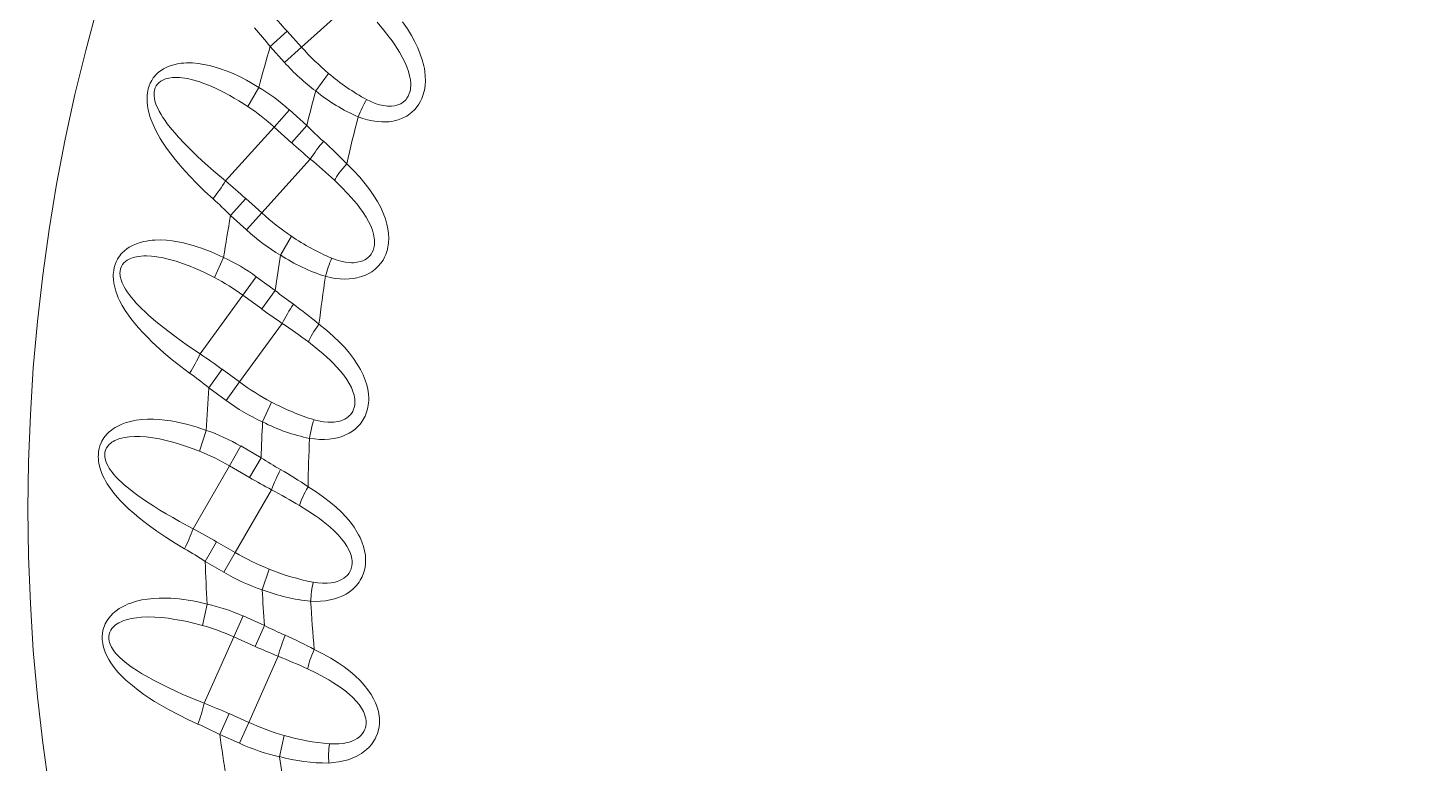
# Model space of a CAD drawing. Extents: x 407 to 920, y -71 to 445.
# Drawn here: x 854.07 to 879.11, y 174.95 to 188.11 of the extents above; entities that cross this region are included whole.
import ezdxf

# ---------------------------------------------------------------- set-up
doc = ezdxf.new("R2010")
doc.units = 0
doc.header["$LTSCALE"] = 7
doc.header["$MEASUREMENT"] = 0
doc.layers.add('8', color=250, linetype='CONTINUOUS', lineweight=15)

msp = doc.modelspace()

# ---------------------------------------------------------------- linework, layer by layer
at = {"layer": '8', "ltscale": 0.032425}
for p, q in [((858.963, 187.766), (859.927, 188.634)), ((858.252, 184.799), (859.12, 185.762)), ((857.855, 181.773), (858.617, 182.822)), ((857.776, 178.722), (858.425, 179.845)), ((858.017, 175.679), (858.545, 176.864))]:
    msp.add_line(p, q, dxfattribs=at)
at = {"layer": '8', "ltscale": 0.010249}
for p, q in [((858.402, 187.778), (858.706, 188.052)), ((858.659, 187.492), (858.963, 187.766)), ((858.746, 186.641), (858.471, 186.336)), ((859.057, 186.361), (858.782, 186.056)), ((857.692, 184.751), (857.967, 185.056)), ((858.153, 183.657), (857.912, 183.325)), ((858.492, 183.411), (858.251, 183.079)), ((857.614, 181.441), (857.855, 181.773)), ((857.876, 180.627), (857.671, 180.272)), ((858.239, 180.417), (858.034, 180.062)), ((857.239, 178.559), (857.444, 178.914)), ((857.571, 178.367), (857.776, 178.722)), ((857.917, 177.584), (857.75, 177.21)), ((858.299, 177.414), (858.133, 177.039)), ((857.499, 175.461), (857.666, 175.836)), ((857.85, 175.305), (858.017, 175.679))]:
    msp.add_line(p, q, dxfattribs=at)
at = {"layer": '8', "ltscale": 0.009607}
for p, q in [((858.706, 188.052), (858.963, 187.766)), ((858.402, 187.778), (858.659, 187.492)), ((857.692, 184.751), (857.978, 184.494)), ((857.544, 181.999), (857.855, 181.773)), ((857.444, 178.914), (857.776, 178.722)), ((857.239, 178.559), (857.571, 178.367)), ((857.666, 175.836), (858.017, 175.679)), ((857.499, 175.461), (857.85, 175.305))]:
    msp.add_line(p, q, dxfattribs=at)
at = {"layer": '8', "ltscale": 0.009748}
for p, q in [((859.217, 186.981), (859.447, 187.296)), ((858.586, 184.044), (858.782, 184.381)), ((858.266, 181.057), (858.426, 181.413)), ((858.26, 178.053), (858.381, 178.424)), ((858.568, 175.065), (858.65, 175.446))]:
    msp.add_line(p, q, dxfattribs=at)
at = {"layer": '8', "ltscale": 0.009814}
for p, q in [((858.199, 187.044), (858.002, 186.704)), ((857.567, 184), (857.408, 183.641)), ((857.272, 177.798), (857.191, 177.414))]:
    msp.add_line(p, q, dxfattribs=at)
at = {"layer": '8', "ltscale": 0.010461}
for p, q in [((859.057, 186.361), (858.746, 186.641)), ((858.782, 186.056), (858.471, 186.336)), ((858.492, 183.411), (858.153, 183.657)), ((858.239, 180.417), (857.876, 180.627)), ((858.034, 180.062), (857.671, 180.272))]:
    msp.add_line(p, q, dxfattribs=at)
at = {"layer": '8', "ltscale": 0.032487}
for p, q in [((857.602, 185.371), (858.471, 186.336)), ((857.149, 182.274), (857.912, 183.325)), ((857.021, 179.146), (857.671, 180.272)), ((857.222, 176.023), (857.75, 177.21))]:
    msp.add_line(p, q, dxfattribs=at)
at = {"layer": '8', "ltscale": 0.009608}
for p, q in [((857.967, 185.056), (858.252, 184.799)), ((857.303, 181.667), (857.614, 181.441))]:
    msp.add_line(p, q, dxfattribs=at)
at = {"layer": '8', "ltscale": 0.01025}
for p, q in [((857.978, 184.494), (858.252, 184.799)), ((857.303, 181.667), (857.544, 181.999))]:
    msp.add_line(p, q, dxfattribs=at)
at = {"layer": '8', "ltscale": 0.010462}
for p, q in [((858.251, 183.079), (857.912, 183.325)), ((858.299, 177.414), (857.917, 177.584)), ((858.133, 177.039), (857.75, 177.21))]:
    msp.add_line(p, q, dxfattribs=at)
at = {"layer": '8', "ltscale": 0.009813}
msp.add_line((857.257, 180.907), (857.136, 180.533), dxfattribs=at)
at = {"layer": '8'}
for points in [[(859.978, 186.519), (860.06, 186.49), (860.146, 186.464), (860.233, 186.445), (860.319, 186.432), (860.398, 186.426), (860.47, 186.426), (860.535, 186.431), (860.58, 186.437), (860.621, 186.445), (860.692, 186.464), (860.755, 186.487), (860.809, 186.512), (860.846, 186.533), (860.879, 186.554), (860.91, 186.577), (860.939, 186.6), (860.989, 186.649), (861.033, 186.701), (861.065, 186.748), (861.093, 186.796), (861.116, 186.845), (861.131, 186.882), (861.143, 186.919), (861.154, 186.958), (861.163, 186.998), (861.175, 187.078), (861.18, 187.16), (861.179, 187.245), (861.17, 187.331), (861.162, 187.381), (861.152, 187.432), (861.125, 187.536), (861.09, 187.643), (861.046, 187.751), (860.993, 187.863), (860.931, 187.976), (860.86, 188.092), (860.773, 188.219)], [(860.127, 186.828), (860.203, 186.792), (860.282, 186.759), (860.359, 186.735), (860.429, 186.719), (860.467, 186.713), (860.501, 186.71), (860.538, 186.708), (860.572, 186.709), (860.625, 186.715), (860.67, 186.725), (860.708, 186.739), (860.741, 186.754), (860.763, 186.767), (860.783, 186.781), (860.817, 186.812), (860.834, 186.83), (860.849, 186.85), (860.874, 186.891), (860.893, 186.934), (860.906, 186.979), (860.912, 187.01), (860.916, 187.041), (860.918, 187.075), (860.918, 187.109), (860.913, 187.18), (860.899, 187.254), (860.877, 187.332), (860.849, 187.412), (860.812, 187.497), (860.767, 187.586), (860.715, 187.678), (860.675, 187.742), (860.632, 187.808), (860.584, 187.876), (860.532, 187.947), (860.431, 188.076), (860.317, 188.211)], [(857.379, 185.051), (857.234, 185.184), (857.093, 185.321), (856.958, 185.461), (856.829, 185.605), (856.766, 185.678), (856.704, 185.753), (856.624, 185.855), (856.548, 185.959), (856.475, 186.067), (856.435, 186.131), (856.397, 186.197), (856.349, 186.287), (856.305, 186.379), (856.267, 186.475), (856.25, 186.525), (856.235, 186.576), (856.218, 186.646), (856.205, 186.717), (856.198, 186.79), (856.197, 186.867), (856.2, 186.906), (856.204, 186.946), (856.21, 186.983), (856.219, 187.02), (856.235, 187.072), (856.256, 187.123), (856.281, 187.17), (856.31, 187.215), (856.332, 187.243), (856.355, 187.269), (856.379, 187.294), (856.405, 187.317), (856.448, 187.349), (856.493, 187.378), (856.54, 187.403), (856.576, 187.419), (856.613, 187.433), (856.677, 187.452), (856.743, 187.467), (856.809, 187.477), (856.857, 187.481), (856.905, 187.483), (856.958, 187.484), (857.011, 187.482), (857.113, 187.473), (857.214, 187.458), (857.315, 187.436), (857.415, 187.41), (857.515, 187.379), (857.613, 187.343), (857.682, 187.315), (857.751, 187.286), (857.826, 187.251), (857.9, 187.214), (857.976, 187.174), (858.051, 187.132), (858.199, 187.044)], [(857.602, 185.371), (857.393, 185.547), (857.288, 185.64), (857.185, 185.733), (857.091, 185.821), (856.999, 185.91), (856.875, 186.034), (856.757, 186.16), (856.699, 186.224), (856.644, 186.289), (856.56, 186.396), (856.521, 186.45), (856.483, 186.505), (856.448, 186.561), (856.416, 186.617), (856.394, 186.661), (856.373, 186.706), (856.358, 186.744), (856.346, 186.783), (856.332, 186.84), (856.324, 186.898), (856.324, 186.926), (856.325, 186.955), (856.332, 186.997), (856.344, 187.037), (856.363, 187.073), (856.387, 187.106), (856.414, 187.133), (856.444, 187.157), (856.478, 187.176), (856.502, 187.187), (856.527, 187.196), (856.558, 187.206), (856.59, 187.213), (856.651, 187.221), (856.692, 187.224), (856.734, 187.224), (856.78, 187.222), (856.828, 187.217), (856.919, 187.203), (857.011, 187.183), (857.123, 187.151), (857.235, 187.111), (857.347, 187.066), (857.458, 187.016), (857.568, 186.961), (857.678, 186.902), (857.76, 186.855), (857.841, 186.806), (858.002, 186.704)], [(859.392, 183.664), (859.476, 183.643), (859.564, 183.627), (859.653, 183.617), (859.739, 183.613), (859.819, 183.616), (859.891, 183.623), (859.955, 183.635), (859.998, 183.646), (860.038, 183.658), (860.108, 183.684), (860.167, 183.713), (860.219, 183.744), (860.253, 183.768), (860.284, 183.793), (860.313, 183.819), (860.338, 183.845), (860.384, 183.899), (860.422, 183.955), (860.449, 184.005), (860.471, 184.056), (860.489, 184.107), (860.5, 184.145), (860.509, 184.184), (860.515, 184.224), (860.52, 184.265), (860.524, 184.345), (860.52, 184.428), (860.51, 184.511), (860.492, 184.596), (860.479, 184.645), (860.464, 184.695), (860.426, 184.796), (860.38, 184.898), (860.324, 185.001), (860.26, 185.106), (860.187, 185.213), (860.104, 185.321), (860.005, 185.438), (859.895, 185.557), (859.772, 185.677)], [(859.508, 183.987), (859.586, 183.959), (859.668, 183.935), (859.748, 183.918), (859.82, 183.91), (859.857, 183.908), (859.891, 183.908), (859.929, 183.911), (859.962, 183.915), (860.014, 183.927), (860.058, 183.942), (860.095, 183.959), (860.126, 183.978), (860.146, 183.993), (860.165, 184.009), (860.196, 184.043), (860.211, 184.063), (860.224, 184.084), (860.244, 184.128), (860.258, 184.173), (860.267, 184.219), (860.269, 184.25), (860.27, 184.282), (860.269, 184.315), (860.265, 184.349), (860.252, 184.419), (860.231, 184.491), (860.201, 184.566), (860.164, 184.644), (860.119, 184.724), (860.065, 184.807), (860.003, 184.894), (859.957, 184.953), (859.907, 185.014), (859.852, 185.077), (859.794, 185.142), (859.68, 185.259), (859.552, 185.382)], [(856.96, 181.932), (856.802, 182.05), (856.648, 182.171), (856.499, 182.296), (856.355, 182.425), (856.285, 182.492), (856.216, 182.56), (856.126, 182.653), (856.039, 182.749), (855.955, 182.848), (855.909, 182.908), (855.864, 182.969), (855.807, 183.053), (855.754, 183.141), (855.706, 183.232), (855.683, 183.28), (855.663, 183.33), (855.639, 183.397), (855.619, 183.467), (855.604, 183.539), (855.595, 183.615), (855.593, 183.654), (855.594, 183.694), (855.596, 183.732), (855.601, 183.769), (855.611, 183.823), (855.627, 183.875), (855.647, 183.925), (855.671, 183.973), (855.689, 184.003), (855.71, 184.031), (855.731, 184.058), (855.754, 184.084), (855.794, 184.121), (855.836, 184.154), (855.88, 184.184), (855.914, 184.203), (855.949, 184.221), (856.011, 184.247), (856.075, 184.268), (856.14, 184.285), (856.187, 184.295), (856.235, 184.302), (856.287, 184.308), (856.34, 184.312), (856.442, 184.314), (856.545, 184.309), (856.647, 184.298), (856.75, 184.282), (856.852, 184.261), (856.953, 184.236), (857.025, 184.216), (857.097, 184.194), (857.175, 184.167), (857.252, 184.138), (857.332, 184.106), (857.411, 184.073), (857.567, 184)], [(857.149, 182.274), (856.922, 182.427), (856.808, 182.508), (856.696, 182.59), (856.593, 182.668), (856.492, 182.746), (856.357, 182.857), (856.225, 182.97), (856.162, 183.028), (856.1, 183.087), (856.005, 183.184), (855.96, 183.234), (855.917, 183.285), (855.877, 183.336), (855.839, 183.389), (855.812, 183.431), (855.787, 183.473), (855.768, 183.51), (855.752, 183.547), (855.732, 183.602), (855.718, 183.659), (855.715, 183.687), (855.713, 183.715), (855.715, 183.758), (855.724, 183.799), (855.738, 183.837), (855.759, 183.873), (855.783, 183.903), (855.811, 183.929), (855.842, 183.952), (855.865, 183.965), (855.889, 183.977), (855.919, 183.99), (855.95, 184), (856.009, 184.014), (856.05, 184.021), (856.091, 184.026), (856.138, 184.029), (856.186, 184.029), (856.278, 184.025), (856.371, 184.014), (856.486, 183.994), (856.602, 183.966), (856.717, 183.933), (856.833, 183.895), (856.949, 183.852), (857.064, 183.804), (857.15, 183.766), (857.236, 183.726), (857.408, 183.641)], [(859.107, 180.763), (859.193, 180.752), (859.282, 180.745), (859.372, 180.744), (859.458, 180.749), (859.537, 180.76), (859.607, 180.775), (859.67, 180.793), (859.712, 180.808), (859.751, 180.825), (859.817, 180.858), (859.873, 180.893), (859.921, 180.93), (859.953, 180.957), (859.981, 180.985), (860.007, 181.014), (860.03, 181.042), (860.069, 181.101), (860.101, 181.161), (860.123, 181.213), (860.14, 181.266), (860.152, 181.319), (860.159, 181.358), (860.163, 181.397), (860.166, 181.438), (860.166, 181.479), (860.162, 181.559), (860.15, 181.641), (860.13, 181.723), (860.104, 181.805), (860.086, 181.853), (860.065, 181.901), (860.017, 181.997), (859.961, 182.094), (859.895, 182.191), (859.82, 182.289), (859.736, 182.387), (859.642, 182.485), (859.531, 182.592), (859.409, 182.698), (859.275, 182.805)], [(859.188, 181.097), (859.27, 181.077), (859.354, 181.062), (859.435, 181.053), (859.507, 181.052), (859.544, 181.055), (859.578, 181.059), (859.615, 181.065), (859.648, 181.073), (859.698, 181.09), (859.74, 181.109), (859.775, 181.13), (859.804, 181.152), (859.823, 181.17), (859.84, 181.187), (859.867, 181.224), (859.88, 181.246), (859.89, 181.268), (859.906, 181.313), (859.916, 181.36), (859.919, 181.407), (859.919, 181.438), (859.916, 181.469), (859.911, 181.503), (859.904, 181.536), (859.884, 181.604), (859.855, 181.674), (859.818, 181.745), (859.773, 181.818), (859.719, 181.893), (859.657, 181.971), (859.586, 182.051), (859.534, 182.105), (859.478, 182.16), (859.417, 182.217), (859.352, 182.275), (859.227, 182.38), (859.087, 182.489)], [(856.87, 178.787), (856.7, 178.887), (856.534, 178.992), (856.373, 179.101), (856.216, 179.214), (856.139, 179.273), (856.064, 179.333), (855.965, 179.416), (855.868, 179.503), (855.775, 179.593), (855.722, 179.648), (855.671, 179.704), (855.605, 179.781), (855.544, 179.863), (855.486, 179.949), (855.459, 179.994), (855.434, 180.041), (855.402, 180.106), (855.375, 180.173), (855.353, 180.243), (855.336, 180.318), (855.33, 180.357), (855.327, 180.396), (855.325, 180.434), (855.326, 180.472), (855.331, 180.526), (855.34, 180.58), (855.355, 180.632), (855.374, 180.682), (855.39, 180.713), (855.407, 180.744), (855.425, 180.773), (855.446, 180.801), (855.481, 180.842), (855.519, 180.879), (855.56, 180.913), (855.592, 180.936), (855.625, 180.958), (855.684, 180.99), (855.745, 181.018), (855.808, 181.041), (855.854, 181.056), (855.901, 181.068), (855.952, 181.079), (856.004, 181.089), (856.106, 181.101), (856.208, 181.107), (856.311, 181.107), (856.415, 181.102), (856.518, 181.092), (856.622, 181.078), (856.696, 181.065), (856.769, 181.05), (856.849, 181.032), (856.929, 181.011), (857.012, 180.988), (857.095, 180.963), (857.257, 180.907)], [(857.021, 179.146), (856.78, 179.275), (856.658, 179.344), (856.538, 179.414), (856.428, 179.48), (856.319, 179.548), (856.173, 179.643), (856.03, 179.742), (855.961, 179.793), (855.894, 179.846), (855.789, 179.932), (855.739, 179.977), (855.691, 180.023), (855.645, 180.07), (855.602, 180.119), (855.571, 180.157), (855.542, 180.197), (855.52, 180.231), (855.499, 180.266), (855.473, 180.32), (855.454, 180.374), (855.447, 180.402), (855.443, 180.43), (855.441, 180.472), (855.445, 180.514), (855.455, 180.554), (855.472, 180.591), (855.493, 180.623), (855.518, 180.652), (855.547, 180.678), (855.568, 180.694), (855.591, 180.709), (855.619, 180.724), (855.649, 180.738), (855.706, 180.758), (855.746, 180.769), (855.787, 180.778), (855.833, 180.786), (855.88, 180.791), (855.972, 180.797), (856.067, 180.796), (856.183, 180.788), (856.3, 180.773), (856.419, 180.752), (856.538, 180.725), (856.658, 180.695), (856.777, 180.66), (856.867, 180.631), (856.957, 180.6), (857.136, 180.533)], [(859.127, 177.849), (859.214, 177.846), (859.303, 177.849), (859.393, 177.857), (859.477, 177.872), (859.555, 177.891), (859.623, 177.913), (859.684, 177.938), (859.724, 177.957), (859.761, 177.977), (859.823, 178.017), (859.876, 178.058), (859.919, 178.099), (859.948, 178.13), (859.973, 178.161), (859.996, 178.192), (860.015, 178.223), (860.048, 178.285), (860.074, 178.348), (860.09, 178.402), (860.101, 178.456), (860.108, 178.51), (860.111, 178.55), (860.111, 178.589), (860.11, 178.63), (860.106, 178.671), (860.093, 178.751), (860.072, 178.83), (860.044, 178.91), (860.01, 178.989), (859.986, 179.035), (859.961, 179.08), (859.904, 179.171), (859.837, 179.261), (859.761, 179.351), (859.676, 179.44), (859.582, 179.529), (859.479, 179.617), (859.358, 179.712), (859.225, 179.805), (859.081, 179.897)], [(859.173, 178.189), (859.256, 178.178), (859.341, 178.171), (859.423, 178.172), (859.494, 178.178), (859.532, 178.184), (859.565, 178.192), (859.601, 178.202), (859.633, 178.213), (859.681, 178.235), (859.721, 178.259), (859.753, 178.283), (859.78, 178.308), (859.797, 178.328), (859.811, 178.347), (859.835, 178.387), (859.845, 178.41), (859.853, 178.433), (859.864, 178.479), (859.869, 178.526), (859.867, 178.574), (859.864, 178.605), (859.858, 178.636), (859.849, 178.668), (859.839, 178.701), (859.811, 178.766), (859.776, 178.832), (859.731, 178.9), (859.679, 178.968), (859.618, 179.037), (859.548, 179.107), (859.469, 179.179), (859.412, 179.227), (859.35, 179.276), (859.284, 179.327), (859.213, 179.378), (859.077, 179.469), (858.927, 179.563)], [(857.109, 175.649), (856.929, 175.731), (856.754, 175.818), (856.582, 175.909), (856.414, 176.006), (856.331, 176.056), (856.25, 176.108), (856.143, 176.181), (856.038, 176.256), (855.935, 176.337), (855.877, 176.385), (855.82, 176.436), (855.747, 176.506), (855.677, 176.581), (855.611, 176.66), (855.579, 176.702), (855.549, 176.746), (855.511, 176.808), (855.477, 176.872), (855.448, 176.939), (855.423, 177.011), (855.414, 177.05), (855.406, 177.089), (855.4, 177.126), (855.397, 177.164), (855.396, 177.219), (855.4, 177.273), (855.409, 177.326), (855.423, 177.377), (855.435, 177.41), (855.449, 177.442), (855.465, 177.473), (855.482, 177.503), (855.513, 177.548), (855.547, 177.589), (855.584, 177.627), (855.613, 177.653), (855.644, 177.678), (855.699, 177.716), (855.757, 177.75), (855.817, 177.78), (855.861, 177.799), (855.906, 177.816), (855.956, 177.833), (856.007, 177.848), (856.107, 177.871), (856.208, 177.888), (856.311, 177.899), (856.414, 177.904), (856.518, 177.905), (856.623, 177.902), (856.697, 177.897), (856.772, 177.89), (856.854, 177.88), (856.935, 177.868), (857.02, 177.853), (857.105, 177.837), (857.272, 177.798)], [(857.222, 176.023), (856.968, 176.126), (856.84, 176.181), (856.713, 176.238), (856.597, 176.293), (856.482, 176.349), (856.326, 176.428), (856.174, 176.512), (856.1, 176.555), (856.027, 176.6), (855.914, 176.675), (855.86, 176.715), (855.807, 176.755), (855.757, 176.797), (855.709, 176.841), (855.674, 176.876), (855.641, 176.913), (855.615, 176.944), (855.591, 176.977), (855.56, 177.028), (855.535, 177.08), (855.525, 177.107), (855.518, 177.134), (855.511, 177.176), (855.511, 177.218), (855.517, 177.259), (855.53, 177.297), (855.547, 177.332), (855.569, 177.363), (855.595, 177.392), (855.615, 177.41), (855.636, 177.427), (855.662, 177.445), (855.691, 177.462), (855.745, 177.488), (855.784, 177.503), (855.824, 177.517), (855.869, 177.529), (855.915, 177.539), (856.006, 177.554), (856.1, 177.563), (856.216, 177.567), (856.335, 177.565), (856.455, 177.556), (856.576, 177.543), (856.698, 177.524), (856.821, 177.502), (856.913, 177.483), (857.006, 177.462), (857.191, 177.414)], [(859.451, 174.952), (859.538, 174.959), (859.627, 174.971), (859.715, 174.989), (859.798, 175.012), (859.872, 175.039), (859.939, 175.068), (859.996, 175.099), (860.034, 175.122), (860.068, 175.146), (860.126, 175.193), (860.174, 175.239), (860.213, 175.284), (860.239, 175.318), (860.26, 175.351), (860.279, 175.384), (860.296, 175.417), (860.322, 175.482), (860.341, 175.547), (860.351, 175.603), (860.357, 175.658), (860.358, 175.713), (860.357, 175.752), (860.353, 175.792), (860.347, 175.832), (860.339, 175.872), (860.318, 175.95), (860.289, 176.027), (860.253, 176.103), (860.21, 176.179), (860.182, 176.222), (860.152, 176.264), (860.086, 176.348), (860.01, 176.431), (859.925, 176.512), (859.832, 176.592), (859.729, 176.671), (859.617, 176.748), (859.486, 176.829), (859.345, 176.908), (859.191, 176.985)], [(859.462, 175.296), (859.546, 175.293), (859.631, 175.295), (859.712, 175.304), (859.782, 175.318), (859.819, 175.328), (859.851, 175.339), (859.886, 175.353), (859.916, 175.367), (859.962, 175.394), (859.999, 175.422), (860.029, 175.45), (860.053, 175.478), (860.067, 175.499), (860.08, 175.519), (860.099, 175.561), (860.107, 175.585), (860.113, 175.609), (860.119, 175.657), (860.118, 175.704), (860.112, 175.751), (860.105, 175.781), (860.096, 175.811), (860.084, 175.843), (860.07, 175.874), (860.036, 175.936), (859.994, 175.998), (859.942, 176.061), (859.883, 176.123), (859.815, 176.185), (859.739, 176.248), (859.653, 176.311), (859.591, 176.353), (859.524, 176.396), (859.453, 176.439), (859.377, 176.482), (859.232, 176.559), (859.073, 176.636)]]:
    msp.add_lwpolyline(points, dxfattribs=at)
msp.add_circle((886.923, 179.497), 32.857, dxfattribs=at)
for centre, radius, start, end in [((850.057, 180.266), 11.637, 41.9924, 44.3648), ((853.772, 184.143), 5.886, 38.1384, 42.3597), ((886.923, 179.497), 29.699, 163.8095, 165.279), ((862.506, 190.92), 4.742, 221.6754, 229.8307), ((861.438, 189.964), 3.719, 221.6504, 233.3281), ((862.06, 190.356), 4.023, 229.5024, 241.2806), ((856.532, 184.209), 3.288, 47.6875, 59.5443), ((886.923, 179.497), 28.699, 164.8826, 166.1616), ((861.234, 189.433), 3.174, 230.5537, 246.6788), ((855.739, 183.335), 4.059, 47.6902, 56.1071), ((861.767, 185.851), 1.909, 149.1898, 159.5116), ((864.118, 191.44), 7.17, 225.0996, 228.3659), ((886.923, 179.497), 27.845, 165.3924, 167.1758), ((867.774, 196.043), 13.438, 228.0001, 229.9088), ((862.402, 183.583), 3.94, 140.6545, 146.4068), ((854.683, 180.825), 7.032, 43.63, 48.3679), ((851.934, 177.164), 11.206, 47.169, 50.1122), ((854.953, 186.99), 3.105, 321.3618, 328.559), ((850.178, 176.408), 11.637, 47.9924, 50.3648), ((853.468, 180.652), 5.886, 44.1384, 48.3597), ((886.923, 179.497), 29.699, 169.8095, 171.279), ((861.446, 188.305), 4.742, 227.6753, 235.8307), ((860.483, 187.242), 3.719, 227.6502, 239.3282), ((861.061, 187.698), 4.023, 235.5024, 247.2806), ((856.206, 181.007), 3.288, 53.6863, 65.5453), ((886.923, 179.497), 28.699, 170.8826, 172.1616), ((860.336, 186.694), 3.174, 236.5537, 252.6788), ((861.24, 183.186), 1.909, 155.1898, 165.5116), ((855.509, 180.055), 4.058, 53.6898, 62.1075), ((886.923, 179.497), 27.845, 171.3924, 173.1758), ((862.994, 188.99), 7.17, 231.0996, 234.3659), ((862.109, 180.997), 3.94, 146.6545, 152.4068), ((854.72, 177.448), 7.032, 49.63, 54.3679), ((866.149, 193.95), 13.438, 234.0001, 235.9088), ((852.369, 173.519), 11.206, 53.169, 56.1122), ((854.345, 183.607), 3.105, 327.3618, 334.559), ((850.703, 172.585), 11.637, 53.9924, 56.3648), ((853.53, 177.149), 5.886, 50.1384, 54.3597), ((886.923, 179.497), 29.699, 175.8095, 177.2789), ((860.664, 185.594), 4.743, 233.6756, 241.8306), ((859.818, 184.436), 3.719, 233.6505, 245.328), ((860.345, 184.949), 4.022, 241.5098, 253.2913), ((860.995, 180.482), 1.909, 161.1898, 171.5116), ((856.216, 177.787), 3.288, 59.6878, 71.544), ((886.923, 179.497), 28.699, 176.8826, 178.1616), ((859.73, 183.875), 3.174, 242.5537, 258.6788), ((886.923, 179.497), 27.845, 177.3924, 179.1758), ((855.623, 176.768), 4.059, 59.6903, 68.1071), ((862.133, 186.437), 7.17, 237.0996, 240.3659), ((862.088, 178.395), 3.94, 152.6545, 158.4068), ((855.111, 174.093), 7.032, 55.63, 60.3679), ((864.752, 191.7), 13.438, 240.0001, 241.9088), ((853.183, 169.94), 11.206, 59.169, 62.1122), ((854.094, 180.18), 3.105, 333.3618, 340.559), ((851.623, 168.836), 11.637, 59.9924, 62.3648), ((853.959, 173.671), 5.886, 56.1384, 60.3597), ((860.171, 182.816), 4.743, 239.6754, 247.8306), ((886.923, 179.497), 29.699, 181.8095, 183.2789), ((859.451, 181.576), 3.719, 239.6504, 251.3279), ((859.92, 182.141), 4.022, 247.5098, 259.2913), ((861.035, 177.766), 1.909, 167.1898, 177.5116), ((859.421, 181.009), 3.174, 248.5537, 264.6788), ((886.923, 179.497), 28.699, 182.8826, 184.1616), ((886.923, 179.497), 27.845, 183.3924, 185.1758), ((856.563, 174.587), 3.288, 65.6878, 77.544), ((856.08, 173.511), 4.059, 65.6903, 74.1071), ((861.543, 183.808), 7.17, 243.0996, 246.3659), ((862.339, 175.805), 3.94, 158.6545, 164.4068), ((855.85, 170.797), 7.032, 61.63, 66.3679), ((863.598, 189.315), 13.438, 246.0001, 247.9088), ((854.367, 166.466), 11.206, 65.169, 68.1122), ((854.202, 176.744), 3.105, 339.3618, 346.559), ((852.931, 165.205), 11.637, 65.9924, 68.3648), ((854.748, 170.257), 5.886, 62.1384, 66.3597), ((859.971, 180.001), 4.743, 245.6757, 253.8305), ((886.923, 179.497), 29.699, 187.8095, 189.279), ((859.792, 179.304), 4.022, 253.5098, 265.2913), ((859.384, 178.693), 3.719, 245.6507, 257.3278), ((859.414, 178.126), 3.174, 254.5537, 270.6788), ((861.357, 175.069), 1.909, 173.1898, 183.5116), ((886.923, 179.497), 28.699, 188.8826, 190.1616)]:
    msp.add_arc(centre, radius, start, end, dxfattribs=at)
at = {"layer": '8', "extrusion": (0, 0, -1)}
for centre, major_axis in [((859.877, 185.653), (-0.343, -0.364)), ((859.381, 182.793), (-0.303, -0.398)), ((859.188, 179.896), (-0.26, -0.427)), ((859.298, 176.994), (-0.214, -0.452))]:
    msp.add_ellipse(centre, major_axis=major_axis, ratio=0.185152, start_param=0.573427, end_param=1.462322, dxfattribs=at)

doc.saveas('drawing.dxf')
